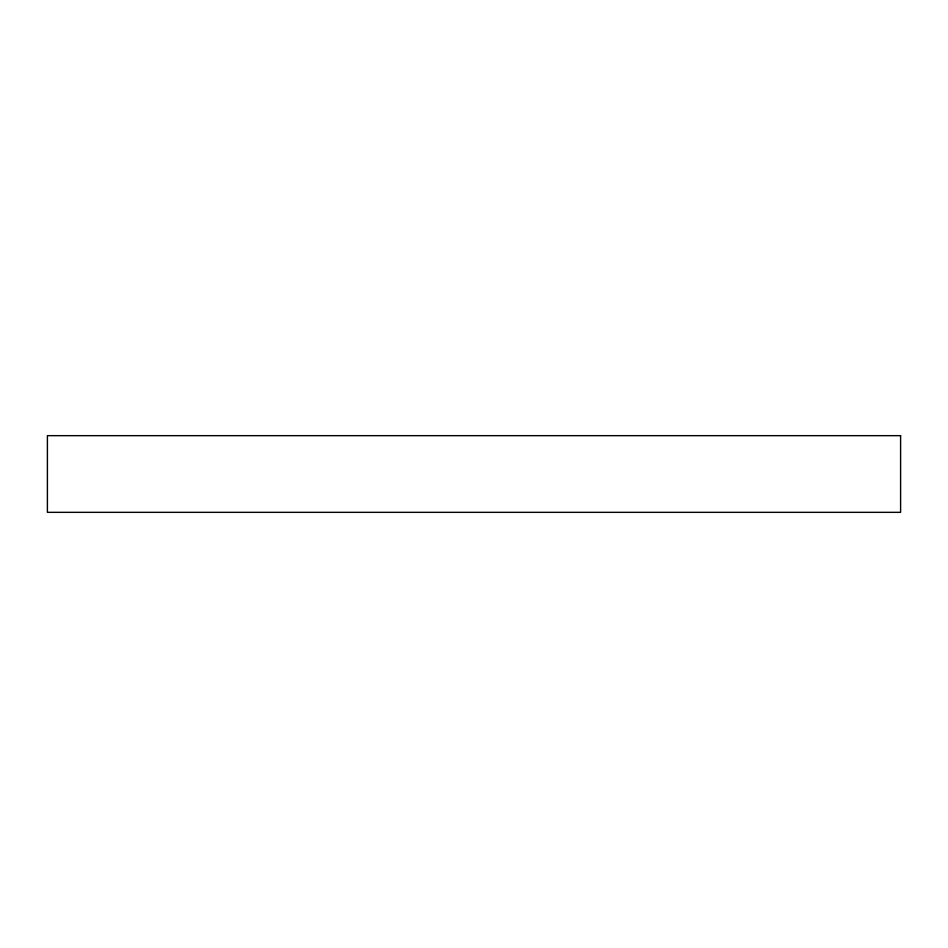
<?xml version="1.0" encoding="UTF-8"?>
<svg xmlns="http://www.w3.org/2000/svg" width="948" height="948" viewBox="0 0 948 948"><rect width="100%" height="100%" fill="white"/><g stroke="black" fill="none" stroke-linecap="round" stroke-linejoin="round"><path stroke-width="1.42" d="M900.6 435.665L47.4 435.665L47.4 512.335L900.6 512.335L900.6 435.665"/></g></svg>
